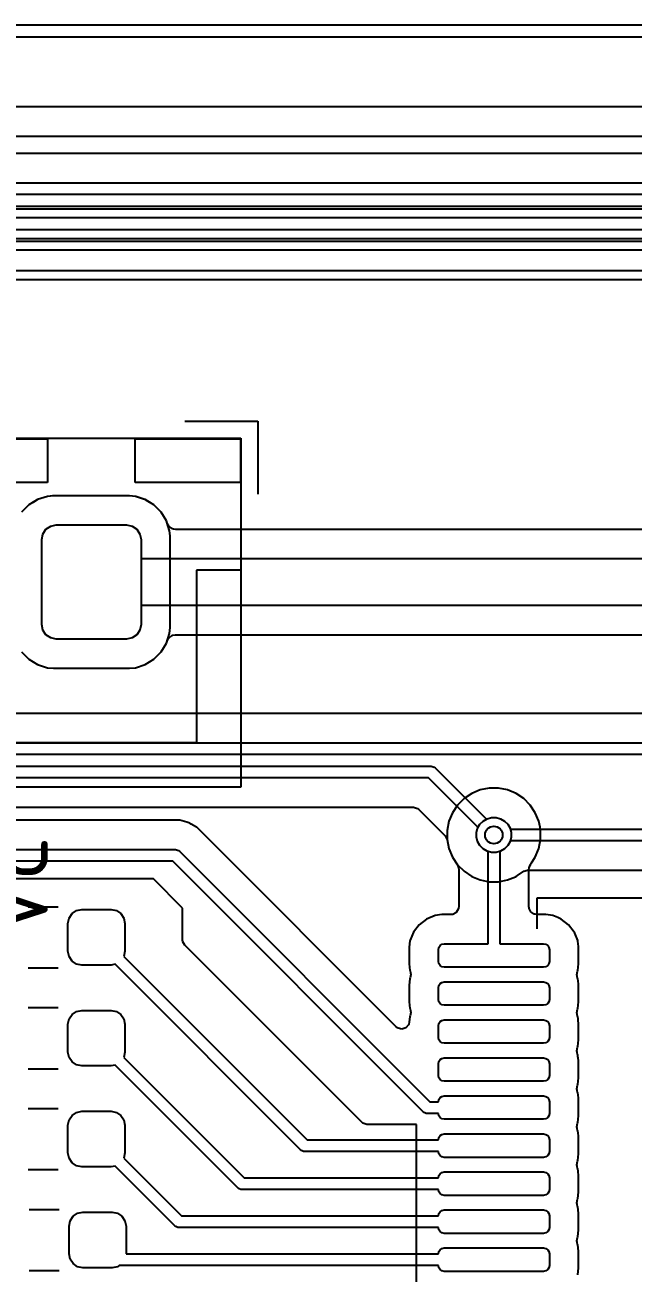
# Model space of a CAD drawing. Header units: millimetres. Extents: x 45 to 545, y -265 to -129.
# Drawn here: x 151 to 161.41, y -150.34 to -129 of the extents above; entities that cross this region are included whole.
import ezdxf
from ezdxf.enums import TextEntityAlignment as Align

# ---------------------------------------------------------------- set-up
doc = ezdxf.new("R2010")
doc.units = ezdxf.units.MM
for name, color, linetype, true_color in [('B.Cu', 151, 'CONTINUOUS', 0x6fccdb), ('B.Silkscreen', 203, 'CONTINUOUS', 0x8864cb), ('Edge.Cuts', 111, 'CONTINUOUS', 0x81ffbe), ('F.Cu', 241, 'CONTINUOUS', 0xe27299), ('F.Silkscreen', 254, 'CONTINUOUS', 0xdcc8ff)]:
    doc.layers.add(name, color=color, linetype=linetype, true_color=true_color)
doc.styles.add('KICAD', font='isocp.shx')

msp = doc.modelspace()

# ---------------------------------------------------------------- linework, layer by layer
at = {"layer": 'B.Cu', "linetype": 'CONTINUOUS'}
for p, q in [((48.00348, -129.2005), (458.435437, -129.2005)), ((424.264069, -130.3995), (55.554604, -130.3995)), ((55.411854, -130.9), (424.2, -130.9)), ((424.137868, -131.2), (55.544528, -131.2)), ((63.421134, -131.7005), (423.879192, -131.7005)), ((420.863331, -132.1495), (63.36272, -132.1495)), ((61.45, -132.65), (420.95, -132.65)), ((420.908578, -132.85), (61.491422, -132.85)), ((61.750097, -133.3505), (338.676638, -133.3505)), ((151.068842, -137.207289), (150.944789, -137.331342)), ((151.218163, -137.115187), (151.068842, -137.207289)), ((151.218168, -137.115185), (151.218163, -137.115187)), ((151.3847, -137.060001), (151.218168, -137.115185)), ((151.384703, -137.06), (151.3847, -137.060001)), ((151.487481, -137.049501), (151.384703, -137.06)), ((151.487498, -137.0495), (151.487481, -137.049501)), ((152.78751, -137.0495), (151.487498, -137.0495)), ((152.890295, -137.06), (152.78751, -137.0495)), ((152.890297, -137.060001), (152.890295, -137.06)), ((153.029064, -137.105984), (152.890297, -137.060001)), ((153.056831, -137.115185), (153.029064, -137.105984)), ((153.056836, -137.115187), (153.056831, -137.115185)), ((153.058927, -137.116477), (153.056836, -137.115187)), ((153.206156, -137.207288), (153.058927, -137.116477)), ((153.330212, -137.331344), (153.206156, -137.207288)), ((153.422314, -137.480666), (153.330212, -137.331344)), ((151.30653, -137.704329), (151.360723, -137.623223)), ((151.360723, -137.623223), (151.441829, -137.56903)), ((151.441829, -137.56903), (151.5375, -137.55)), ((151.5375, -137.55), (152.7375, -137.55)), ((152.7375, -137.55), (152.833171, -137.56903)), ((152.833171, -137.56903), (152.914277, -137.623223)), ((152.914277, -137.623223), (152.96847, -137.704329)), ((153.447918, -137.557934), (153.422314, -137.480666)), ((153.477498, -137.6472), (153.447918, -137.557934)), ((153.477499, -137.647203), (153.477498, -137.6472)), ((153.486351, -137.733863), (153.477499, -137.647203)), ((151.2875, -137.8), (151.30653, -137.704329)), ((151.2875, -139.25), (151.2875, -137.8)), ((152.96847, -137.704329), (152.9875, -137.8)), ((152.9875, -137.8), (152.9875, -139.25)), ((153.487999, -137.749992), (153.486351, -137.733863)), ((153.488, -139.300009), (153.487999, -137.749992)), ((151.30653, -139.345671), (151.2875, -139.25)), ((151.360723, -139.426777), (151.30653, -139.345671)), ((152.96847, -139.345671), (152.914277, -139.426777)), ((152.9875, -139.25), (152.96847, -139.345671)), ((153.477499, -139.402797), (153.488, -139.300009)), ((151.441829, -139.48097), (151.360723, -139.426777)), ((151.5375, -139.5), (151.441829, -139.48097)), ((152.7375, -139.5), (151.5375, -139.5)), ((152.833171, -139.48097), (152.7375, -139.5)), ((152.914277, -139.426777), (152.833171, -139.48097)), ((153.422314, -139.569334), (153.477499, -139.402797)), ((150.944788, -139.718656), (151.068844, -139.842712)), ((153.206156, -139.842712), (153.330212, -139.718656)), ((153.330212, -139.718656), (153.422314, -139.569334)), ((151.068844, -139.842712), (151.218166, -139.934814)), ((151.218166, -139.934814), (151.384703, -139.989999)), ((151.384703, -139.989999), (151.487491, -140.0005)), ((152.787508, -140.000499), (152.890297, -139.989999)), ((152.890297, -139.989999), (153.056834, -139.934814)), ((153.056834, -139.934814), (153.206156, -139.842712)), ((151.487491, -140.0005), (152.787508, -140.000499)), ((167.138331, -140.7745), (145.575097, -140.7745)), ((145.316422, -141.275), (167.225, -141.275)), ((167.183578, -141.475), (145.275, -141.475)), ((143.516421, -141.675), (157.95, -141.675)), ((157.95, -141.675), (157.969509, -141.676921)), ((157.969509, -141.676921), (158.005557, -141.691853)), ((158.005557, -141.691853), (158.020711, -141.704289)), ((157.908578, -141.875), (143.475, -141.875)), ((158.755499, -142.721921), (157.908578, -141.875)), ((158.020711, -141.704289), (158.896921, -142.580499)), ((143.56167, -142.3755), (157.649903, -142.3755)), ((157.649903, -142.3755), (157.716942, -142.395185)), ((157.716942, -142.395185), (157.737584, -142.411819)), ((157.737584, -142.411819), (158.190425, -142.86466)), ((158.910195, -142.572836), (158.985842, -142.552567)), ((158.985842, -142.552567), (159.064158, -142.552567)), ((159.064158, -142.552567), (159.139805, -142.572836)), ((158.727567, -142.810842), (158.747836, -142.735195)), ((158.747836, -142.735195), (158.755499, -142.721921)), ((158.896921, -142.580499), (158.910195, -142.572836)), ((159.139805, -142.572836), (159.207628, -142.611994)), ((159.207628, -142.611994), (159.263006, -142.667372)), ((159.263006, -142.667372), (159.302164, -142.735195)), ((159.302164, -142.735195), (159.306131, -142.75)), ((159.306131, -142.75), (338.243869, -142.75)), ((158.190425, -142.86466), (158.22391, -142.925983)), ((158.22391, -142.925983), (158.224361, -142.928149)), ((158.224361, -142.928149), (158.255261, -143.083491)), ((158.727567, -142.889158), (158.727567, -142.810842)), ((158.747836, -142.964805), (158.727567, -142.889158)), ((158.786994, -143.032628), (158.747836, -142.964805)), ((159.302164, -142.964805), (159.263006, -143.032628)), ((159.306131, -142.95), (159.302164, -142.964805)), ((338.243869, -142.95), (159.306131, -142.95)), ((158.255261, -143.083491), (158.255264, -143.083501)), ((158.255264, -143.083501), (158.315602, -143.229172)), ((158.842372, -143.088006), (158.786994, -143.032628)), ((158.910195, -143.127164), (158.842372, -143.088006)), ((158.985842, -143.147433), (158.910195, -143.127164)), ((159.064158, -143.147433), (158.985842, -143.147433)), ((159.139805, -143.127164), (159.064158, -143.147433)), ((159.207628, -143.088006), (159.139805, -143.127164)), ((159.263006, -143.032628), (159.207628, -143.088006)), ((158.315602, -143.229172), (158.315609, -143.229185)), ((158.315609, -143.229185), (158.40321, -143.360288)), ((158.40321, -143.360288), (158.403213, -143.360292)), ((158.403213, -143.360292), (158.514707, -143.471786)), ((153.2, -143.6), (144, -143.6)), ((153.7, -144.1), (153.2, -143.6)), ((158.514707, -143.471786), (158.514711, -143.471789)), ((158.514711, -143.471789), (158.645814, -143.55939)), ((158.645814, -143.55939), (158.645827, -143.559397)), ((158.645827, -143.559397), (158.791498, -143.619735)), ((158.791498, -143.619735), (158.791503, -143.619737)), ((158.791503, -143.619737), (158.946153, -143.650499)), ((159.103845, -143.650499), (159.258497, -143.619737)), ((159.258497, -143.619737), (159.392757, -143.564125)), ((159.392757, -143.564125), (159.404172, -143.559397)), ((159.404172, -143.559396), (159.404179, -143.559394)), ((159.404172, -143.559397), (159.404172, -143.559396)), ((159.404179, -143.559394), (159.428083, -143.543422)), ((159.428083, -143.543422), (159.535875, -143.471398)), ((159.535875, -143.471398), (159.602553, -143.45052)), ((159.602553, -143.45052), (159.604766, -143.4505)), ((159.604766, -143.4505), (337.945234, -143.4505)), ((158.946153, -143.650499), (158.946156, -143.6505)), ((158.946156, -143.6505), (158.946158, -143.6505)), ((158.946158, -143.6505), (159.103844, -143.6505)), ((159.103844, -143.6505), (159.103845, -143.650499)), ((153.7, -144.648638), (153.7, -144.1)), ((153.702834, -144.674996), (153.7, -144.648638)), ((153.736319, -144.736319), (153.702834, -144.674996)), ((156.763681, -147.763681), (153.736319, -144.736319)), ((156.784323, -147.780315), (156.763681, -147.763681)), ((156.851362, -147.8), (156.784323, -147.780315)), ((157.7, -147.8), (156.851362, -147.8)), ((157.7, -157.9755), (157.7, -147.8))]:
    msp.add_line(p, q, dxfattribs=at)
at = {"layer": 'B.Cu'}
msp.add_circle((159.025, -142.85), 0.15, dxfattribs=at)
at = {"layer": 'B.Silkscreen', "linetype": 'CONTINUOUS'}
for p, q in [((153.7375, -135.775), (154.9875, -135.775)), ((154.9875, -135.775), (154.9875, -137.025)), ((139.5775, -136.065), (154.6975, -136.065)), ((142.8875, -136.075), (151.3875, -136.075)), ((151.3875, -136.075), (151.3875, -136.825)), ((152.8875, -136.075), (154.6875, -136.075)), ((152.8875, -136.825), (152.8875, -136.075)), ((154.6875, -136.075), (154.6875, -136.825)), ((154.6975, -136.065), (154.6975, -142.035)), ((151.3875, -136.825), (142.8875, -136.825)), ((154.6875, -136.825), (152.8875, -136.825)), ((153.9375, -138.325), (153.9375, -141.275)), ((154.6875, -138.325), (153.9375, -138.325)), ((153.9375, -141.275), (147.1375, -141.275)), ((154.6975, -142.035), (139.5775, -142.035))]:
    msp.add_line(p, q, dxfattribs=at)
at = {"layer": 'Edge.Cuts', "linetype": 'CONTINUOUS'}
msp.add_line((48, -129), (461.396, -129.000001), dxfattribs=at)
at = {"layer": 'F.Cu', "linetype": 'CONTINUOUS'}
for p, q in [((48.005209, -129.2005), (458.417607, -129.2005)), ((430.127066, -131.1995), (126.805248, -131.1995)), ((126.884314, -131.7), (430.215686, -131.7)), ((430.174264, -131.9), (126.925735, -131.9)), ((127.05, -132.1), (430.05, -132.1)), ((430.008578, -132.3), (127.091422, -132.3)), ((127.25, -132.5), (429.884314, -132.5)), ((429.842892, -132.7), (127.291422, -132.7)), ((127.560578, -133.2005), (327.248397, -133.2005)), ((151.06884, -137.20729), (150.944789, -137.331341)), ((151.139706, -137.16358), (151.06884, -137.20729)), ((151.218163, -137.115187), (151.139706, -137.16358)), ((151.218165, -137.115186), (151.218163, -137.115187)), ((151.218167, -137.115185), (151.218165, -137.115186)), ((151.384532, -137.060056), (151.218167, -137.115185)), ((151.384693, -137.060001), (151.384532, -137.060056)), ((151.384698, -137.06), (151.384693, -137.060001)), ((151.474863, -137.05079), (151.384698, -137.06)), ((151.487481, -137.049501), (151.474863, -137.05079)), ((151.487498, -137.0495), (151.487481, -137.049501)), ((152.78751, -137.0495), (151.487498, -137.0495)), ((152.787519, -137.0495), (152.78751, -137.0495)), ((152.890292, -137.059999), (152.787519, -137.0495)), ((152.895945, -137.061641), (152.890292, -137.059999)), ((152.898765, -137.062807), (152.895945, -137.061641)), ((153.055362, -137.114698), (152.898765, -137.062807)), ((153.055883, -137.11487), (153.055362, -137.114698)), ((153.056824, -137.115182), (153.055883, -137.11487)), ((153.056829, -137.115184), (153.056824, -137.115182)), ((153.056831, -137.115185), (153.056829, -137.115184)), ((153.056836, -137.115187), (153.056831, -137.115185)), ((153.081467, -137.13038), (153.056836, -137.115187)), ((153.081469, -137.130381), (153.081467, -137.13038)), ((153.206155, -137.207287), (153.081469, -137.130381)), ((153.206156, -137.207288), (153.206155, -137.207287)), ((153.330212, -137.331344), (153.206156, -137.207288)), ((153.422314, -137.480666), (153.330212, -137.331344)), ((151.30653, -137.704329), (151.360723, -137.623223)), ((151.360723, -137.623223), (151.441829, -137.56903)), ((151.441829, -137.56903), (151.5375, -137.55)), ((151.5375, -137.55), (152.7375, -137.55)), ((152.7375, -137.55), (152.833171, -137.56903)), ((152.833171, -137.56903), (152.914277, -137.623223)), ((152.914277, -137.623223), (152.96847, -137.704329)), ((153.435526, -137.52054), (153.422314, -137.480666)), ((153.437693, -137.527079), (153.435526, -137.52054)), ((153.461689, -137.569282), (153.437693, -137.527079)), ((153.468637, -137.5773), (153.461689, -137.569282)), ((153.527407, -137.61507), (153.468637, -137.5773)), ((153.542406, -137.619475), (153.527407, -137.61507)), ((153.577347, -137.6245), (153.542406, -137.619475)), ((166.138691, -137.6245), (153.577347, -137.6245)), ((151.2875, -137.8), (151.30653, -137.704329)), ((151.2875, -139.25), (151.2875, -137.8)), ((152.96847, -137.704329), (152.9875, -137.8)), ((152.9875, -137.8), (152.9875, -138.125)), ((152.9875, -138.125), (166.05, -138.125)), ((165.884314, -138.925), (152.9875, -138.925)), ((152.9875, -138.925), (152.9875, -139.25)), ((151.30653, -139.345671), (151.2875, -139.25)), ((151.360723, -139.426777), (151.30653, -139.345671)), ((152.96847, -139.345671), (152.914277, -139.426777)), ((152.9875, -139.25), (152.96847, -139.345671)), ((151.441829, -139.48097), (151.360723, -139.426777)), ((151.5375, -139.5), (151.441829, -139.48097)), ((152.7375, -139.5), (151.5375, -139.5)), ((152.833171, -139.48097), (152.7375, -139.5)), ((152.914277, -139.426777), (152.833171, -139.48097)), ((153.422314, -139.569334), (153.436203, -139.527415)), ((153.436203, -139.527415), (153.451959, -139.495836)), ((153.451959, -139.495836), (153.46086, -139.482981)), ((153.46086, -139.482981), (153.515202, -139.439073)), ((153.515202, -139.439073), (153.525002, -139.434999)), ((153.525002, -139.434999), (153.5726, -139.4255)), ((153.5726, -139.4255), (165.333809, -139.4255)), ((150.944788, -139.718656), (151.068844, -139.842712)), ((153.206156, -139.842712), (153.330212, -139.718656)), ((153.330212, -139.718656), (153.422314, -139.569334)), ((151.068844, -139.842712), (151.218166, -139.934814)), ((151.218166, -139.934814), (151.384703, -139.989999)), ((151.384703, -139.989999), (151.487491, -140.0005)), ((152.787508, -140.000499), (152.890297, -139.989999)), ((152.890297, -139.989999), (153.056834, -139.934814)), ((153.056834, -139.934814), (153.206156, -139.842712)), ((151.487491, -140.0005), (152.787508, -140.000499)), ((158.791496, -142.080264), (158.645833, -142.140598)), ((158.791527, -142.080257), (158.791496, -142.080264)), ((158.946153, -142.0495), (158.791527, -142.080257)), ((158.946155, -142.0495), (158.946153, -142.0495)), ((158.946158, -142.0495), (158.946155, -142.0495)), ((159.103842, -142.0495), (158.946158, -142.0495)), ((159.103845, -142.0495), (159.103842, -142.0495)), ((159.103847, -142.0495), (159.103845, -142.0495)), ((159.258471, -142.080257), (159.103847, -142.0495)), ((159.258502, -142.080264), (159.258471, -142.080257)), ((159.404165, -142.140598), (159.258502, -142.080264)), ((158.403211, -142.339708), (158.315613, -142.470807)), ((158.403212, -142.339707), (158.403211, -142.339708)), ((158.403217, -142.339701), (158.403212, -142.339707)), ((158.514701, -142.228217), (158.403217, -142.339701)), ((158.514707, -142.228212), (158.514701, -142.228217)), ((158.514708, -142.228211), (158.514707, -142.228212)), ((158.645807, -142.140613), (158.514708, -142.228211)), ((158.645824, -142.140603), (158.645807, -142.140613)), ((158.645833, -142.140598), (158.645824, -142.140603)), ((159.404172, -142.140602), (159.404165, -142.140598)), ((159.404185, -142.140609), (159.404172, -142.140602)), ((159.40419, -142.140612), (159.404185, -142.140609)), ((159.404191, -142.140613), (159.40419, -142.140612)), ((159.53529, -142.228211), (159.404191, -142.140613)), ((159.535291, -142.228212), (159.53529, -142.228211)), ((159.535297, -142.228217), (159.535291, -142.228212)), ((159.646781, -142.339701), (159.535297, -142.228217)), ((159.646786, -142.339707), (159.646781, -142.339701)), ((159.646789, -142.339711), (159.646786, -142.339707)), ((159.73439, -142.470814), (159.646789, -142.339711)), ((158.315598, -142.470833), (158.255264, -142.616496)), ((158.315603, -142.470824), (158.315598, -142.470833)), ((158.315613, -142.470807), (158.315603, -142.470824)), ((158.910195, -142.572836), (158.985842, -142.552567)), ((158.985842, -142.552567), (159.064158, -142.552567)), ((159.064158, -142.552567), (159.139805, -142.572836)), ((159.734395, -142.470824), (159.73439, -142.470814)), ((159.7344, -142.470833), (159.734395, -142.470824)), ((159.79436, -142.615591), (159.7344, -142.470833)), ((153.48638, -142.5995), (148.567928, -142.5995)), ((153.486443, -142.599499), (153.48638, -142.5995)), ((153.654055, -142.599499), (153.486443, -142.599499)), ((153.654057, -142.599499), (153.654055, -142.599499)), ((153.772678, -142.631284), (153.654057, -142.599499)), ((153.772679, -142.631284), (153.772678, -142.631284)), ((153.806789, -142.640423), (153.772679, -142.631284)), ((153.82092, -142.648582), (153.806789, -142.640423)), ((153.820926, -142.648587), (153.82092, -142.648582)), ((153.847165, -142.663736), (153.820926, -142.648587)), ((153.847201, -142.663756), (153.847165, -142.663736)), ((153.938944, -142.716724), (153.847201, -142.663756)), ((153.943709, -142.719475), (153.938944, -142.716724)), ((153.943717, -142.719481), (153.943709, -142.719475)), ((153.943722, -142.719485), (153.943717, -142.719481)), ((154.066908, -142.842671), (153.943722, -142.719485)), ((158.255261, -142.61651), (158.2245, -142.77115)), ((158.255264, -142.616496), (158.255261, -142.61651)), ((158.727567, -142.810842), (158.747836, -142.735195)), ((158.747836, -142.735195), (158.786994, -142.667372)), ((158.786994, -142.667372), (158.842372, -142.611994)), ((158.842372, -142.611994), (158.910195, -142.572836)), ((159.139805, -142.572836), (159.207628, -142.611994)), ((159.207628, -142.611994), (159.263006, -142.667372)), ((159.263006, -142.667372), (159.302164, -142.735195)), ((159.302164, -142.735195), (159.322433, -142.810842)), ((159.79436, -142.615592), (159.79436, -142.615591)), ((159.794737, -142.616503), (159.79436, -142.615592)), ((159.794738, -142.616508), (159.794737, -142.616503)), ((159.815221, -142.719481), (159.794738, -142.616508)), ((159.825064, -142.768966), (159.815221, -142.719481)), ((159.8255, -142.770971), (159.825064, -142.768966)), ((154.066928, -142.842693), (154.066908, -142.842671)), ((157.353181, -146.128946), (154.066928, -142.842693)), ((158.2245, -142.928848), (158.224499, -142.928848)), ((158.224499, -142.928848), (158.255257, -143.083471)), ((158.2245, -142.77115), (158.2245, -142.771153)), ((158.2245, -142.771153), (158.2245, -142.928846)), ((158.2245, -142.928846), (158.2245, -142.928848)), ((158.727567, -142.889158), (158.727567, -142.810842)), ((158.747836, -142.964805), (158.727567, -142.889158)), ((158.786994, -143.032628), (158.747836, -142.964805)), ((159.302164, -142.964805), (159.263006, -143.032628)), ((159.322433, -142.889158), (159.302164, -142.964805)), ((159.322433, -142.810842), (159.322433, -142.889158)), ((159.794737, -143.083497), (159.8255, -142.928842)), ((159.8255, -142.771155), (159.8255, -142.770971)), ((159.8255, -142.771158), (159.8255, -142.771155)), ((159.8255, -142.928842), (159.8255, -142.771158)), ((148.291421, -143.1), (153.575, -143.1)), ((153.575, -143.1), (153.594509, -143.101921)), ((153.594509, -143.101921), (153.630557, -143.116853)), ((153.630557, -143.116853), (153.645711, -143.129289)), ((153.645711, -143.129289), (157.928922, -147.4125)), ((158.255257, -143.083471), (158.255264, -143.083502)), ((158.255264, -143.083502), (158.315598, -143.229165)), ((158.842372, -143.088006), (158.786994, -143.032628)), ((158.910195, -143.127164), (158.842372, -143.088006)), ((158.925, -143.13113), (158.910195, -143.127164)), ((158.925, -144.7125), (158.925, -143.13113)), ((159.139805, -143.127164), (159.125, -143.13113)), ((159.125, -143.13113), (159.125, -144.7125)), ((159.207628, -143.088006), (159.139805, -143.127164)), ((159.263006, -143.032628), (159.207628, -143.088006)), ((159.734394, -143.229179), (159.794737, -143.083497)), ((153.533578, -143.3), (148.25, -143.3)), ((157.816789, -147.583211), (153.533578, -143.3)), ((158.315598, -143.229165), (158.315602, -143.229172)), ((158.315602, -143.229172), (158.315609, -143.229185)), ((158.315609, -143.229185), (158.393697, -143.34605)), ((158.393697, -143.34605), (158.408928, -143.377886)), ((158.408928, -143.377886), (158.418834, -143.409522)), ((158.418834, -143.409522), (158.4245, -143.446575)), ((159.630521, -143.412664), (159.639864, -143.380845)), ((159.639864, -143.380845), (159.655736, -143.346897)), ((159.655736, -143.346897), (159.667799, -143.328846)), ((159.667799, -143.328846), (159.734394, -143.229179)), ((158.4245, -143.446575), (158.4245, -144.07017)), ((159.6255, -143.447594), (159.630521, -143.412664)), ((159.6255, -144.074668), (159.6255, -143.447594)), ((151.755579, -144.271613), (151.807062, -144.194562)), ((151.807062, -144.194562), (151.884113, -144.143079)), ((151.884113, -144.143079), (151.975, -144.125)), ((151.975, -144.125), (152.475, -144.125)), ((152.475, -144.125), (152.565887, -144.143079)), ((152.565887, -144.143079), (152.642938, -144.194562)), ((152.642938, -144.194562), (152.694421, -144.271613)), ((158.018228, -144.227459), (157.872161, -144.287962)), ((158.018246, -144.227453), (158.018228, -144.227459)), ((158.018257, -144.22745), (158.018246, -144.227453)), ((158.135634, -144.212), (158.018257, -144.22745)), ((158.287168, -144.212), (158.135634, -144.212)), ((158.313539, -144.209163), (158.287168, -144.212)), ((158.321097, -144.207518), (158.313539, -144.209163)), ((158.375958, -144.180042), (158.321097, -144.207518)), ((158.377327, -144.178855), (158.375958, -144.180042)), ((158.41507, -144.120112), (158.377327, -144.178855)), ((158.419475, -144.105114), (158.41507, -144.120112)), ((158.4245, -144.07017), (158.419475, -144.105114)), ((159.628332, -144.101021), (159.6255, -144.074668)), ((159.629977, -144.108583), (159.628332, -144.101021)), ((159.657457, -144.163458), (159.629977, -144.108583)), ((159.658644, -144.164827), (159.657457, -144.163458)), ((159.71739, -144.20257), (159.658644, -144.164827)), ((159.732389, -144.206975), (159.71739, -144.20257)), ((159.76733, -144.212), (159.732389, -144.206975)), ((159.914354, -144.212), (159.76733, -144.212)), ((159.914361, -144.212), (159.914354, -144.212)), ((159.914367, -144.212), (159.914361, -144.212)), ((159.914558, -144.212), (159.914367, -144.212)), ((159.91624, -144.212247), (159.914558, -144.212)), ((160.031761, -144.227454), (159.91624, -144.212247)), ((160.032899, -144.227803), (160.031761, -144.227454)), ((160.035826, -144.229139), (160.032899, -144.227803)), ((160.119383, -144.26375), (160.035826, -144.229139)), ((160.177836, -144.287962), (160.119383, -144.26375)), ((151.7375, -144.3625), (151.755579, -144.271613)), ((151.7375, -144.8375), (151.7375, -144.3625)), ((152.694421, -144.271613), (152.7125, -144.3625)), ((152.7125, -144.3625), (152.7125, -144.8375)), ((157.746718, -144.384218), (157.650462, -144.509661)), ((157.872161, -144.287962), (157.746718, -144.384218)), ((160.177841, -144.287964), (160.177836, -144.287962)), ((160.303282, -144.384218), (160.177841, -144.287964)), ((160.399536, -144.509659), (160.303282, -144.384218)), ((157.589954, -144.655737), (157.5745, -144.773135)), ((157.590304, -144.654596), (157.589954, -144.655737)), ((157.591639, -144.651672), (157.590304, -144.654596)), ((157.650462, -144.509661), (157.591639, -144.651672)), ((160.408249, -144.530694), (160.399536, -144.509659)), ((160.460048, -144.655747), (160.408249, -144.530694)), ((160.460143, -144.656212), (160.460048, -144.655747)), ((160.460704, -144.658915), (160.460143, -144.656212)), ((160.460839, -144.659741), (160.460704, -144.658915)), ((160.461105, -144.663785), (160.460839, -144.659741)), ((160.473783, -144.7601), (160.461105, -144.663785)), ((151.755579, -144.928387), (151.7375, -144.8375)), ((152.7125, -144.8375), (152.694485, -144.928063)), ((157.5745, -144.773135), (157.5745, -145.051865)), ((158.075, -144.8125), (158.082612, -144.774232)), ((158.075, -145.0125), (158.075, -144.8125)), ((158.082612, -144.774232), (158.104289, -144.741789)), ((158.104289, -144.741789), (158.136732, -144.720112)), ((158.136732, -144.720112), (158.175, -144.7125)), ((158.175, -144.7125), (158.925, -144.7125)), ((159.125, -144.7125), (159.875, -144.7125)), ((159.875, -144.7125), (159.913268, -144.720112)), ((159.913268, -144.720112), (159.945711, -144.741789)), ((159.945711, -144.741789), (159.967388, -144.774232)), ((159.967388, -144.774232), (159.975, -144.8125)), ((159.975, -144.8125), (159.975, -145.0125)), ((160.475499, -144.773136), (160.473783, -144.7601)), ((160.475499, -144.773138), (160.475499, -144.773136)), ((160.475499, -144.77314), (160.475499, -144.773138)), ((160.4755, -145.051861), (160.475499, -144.77314)), ((151.807062, -145.005438), (151.755579, -144.928387)), ((151.884113, -145.056921), (151.807062, -145.005438)), ((151.975, -145.075), (151.884113, -145.056921)), ((152.475, -145.075), (151.975, -145.075)), ((152.544711, -145.061133), (152.475, -145.075)), ((155.716789, -148.233211), (152.544711, -145.061133)), ((152.694485, -144.928063), (155.828922, -148.0625)), ((157.5745, -145.051865), (157.58995, -145.169241)), ((158.082612, -145.050768), (158.075, -145.0125)), ((158.104289, -145.083211), (158.082612, -145.050768)), ((158.136732, -145.104888), (158.104289, -145.083211)), ((158.175, -145.1125), (158.136732, -145.104888)), ((159.875, -145.1125), (158.175, -145.1125)), ((159.913268, -145.104888), (159.875, -145.1125)), ((159.945711, -145.083211), (159.913268, -145.104888)), ((159.967388, -145.050768), (159.945711, -145.083211)), ((159.975, -145.0125), (159.967388, -145.050768)), ((160.460044, -145.169262), (160.4755, -145.051861)), ((157.589954, -145.305742), (157.5745, -145.423136)), ((157.58995, -145.169241), (157.589952, -145.169251)), ((157.589952, -145.169251), (157.589953, -145.169253)), ((157.589953, -145.169253), (157.589957, -145.169265)), ((157.589955, -145.305739), (157.589954, -145.305742)), ((157.589957, -145.305734), (157.589955, -145.305739)), ((157.589957, -145.169265), (157.589962, -145.169277)), ((157.594556, -145.294628), (157.589957, -145.305734)), ((157.589962, -145.169277), (157.591744, -145.17358)), ((157.591744, -145.17358), (157.600471, -145.207777)), ((157.603282, -145.233934), (157.594556, -145.294628)), ((157.600471, -145.207777), (157.603282, -145.233934)), ((160.446716, -145.241072), (160.455446, -145.18036)), ((160.449529, -145.267231), (160.446716, -145.241072)), ((160.458411, -145.301796), (160.449529, -145.267231)), ((160.455446, -145.18036), (160.460044, -145.169262)), ((160.458513, -145.30204), (160.458411, -145.301796)), ((160.459715, -145.304663), (160.458513, -145.30204)), ((160.460044, -145.305735), (160.459715, -145.304663)), ((160.472137, -145.397594), (160.460044, -145.305735)), ((157.5745, -145.423136), (157.5745, -145.701865)), ((158.075, -145.4625), (158.082612, -145.424232)), ((158.075, -145.6625), (158.075, -145.4625)), ((158.082612, -145.424232), (158.104289, -145.391789)), ((158.104289, -145.391789), (158.136732, -145.370112)), ((158.136732, -145.370112), (158.175, -145.3625)), ((158.175, -145.3625), (159.875, -145.3625)), ((159.875, -145.3625), (159.913268, -145.370112)), ((159.913268, -145.370112), (159.945711, -145.391789)), ((159.945711, -145.391789), (159.967388, -145.424232)), ((159.967388, -145.424232), (159.975, -145.4625)), ((159.975, -145.4625), (159.975, -145.6625)), ((160.474065, -145.412249), (160.472137, -145.397594)), ((160.47513, -145.42034), (160.474065, -145.412249)), ((160.475499, -145.42314), (160.47513, -145.42034)), ((160.4755, -145.701861), (160.475499, -145.42314)), ((157.5745, -145.701865), (157.58995, -145.819241)), ((158.082612, -145.700768), (158.075, -145.6625)), ((158.104289, -145.733211), (158.082612, -145.700768)), ((158.136732, -145.754888), (158.104289, -145.733211)), ((158.175, -145.7625), (158.136732, -145.754888)), ((159.913268, -145.754888), (159.875, -145.7625)), ((159.945711, -145.733211), (159.913268, -145.754888)), ((159.967388, -145.700768), (159.945711, -145.733211)), ((159.975, -145.6625), (159.967388, -145.700768)), ((160.460044, -145.819262), (160.4755, -145.701861)), ((151.755579, -145.996613), (151.807062, -145.919562)), ((151.807062, -145.919562), (151.884113, -145.868079)), ((151.884113, -145.868079), (151.975, -145.85)), ((151.975, -145.85), (152.475, -145.85)), ((152.475, -145.85), (152.565887, -145.868079)), ((152.565887, -145.868079), (152.642938, -145.919562)), ((152.642938, -145.919562), (152.694421, -145.996613)), ((157.589956, -145.955735), (157.577407, -146.051052)), ((157.58995, -145.819241), (157.589953, -145.819253)), ((157.589953, -145.819253), (157.589955, -145.81926)), ((157.589955, -145.81926), (157.589962, -145.819277)), ((157.594557, -145.944627), (157.589956, -145.955735)), ((157.589962, -145.819277), (157.591744, -145.82358)), ((157.591744, -145.82358), (157.600471, -145.857777)), ((157.603282, -145.883933), (157.594557, -145.944627)), ((157.600471, -145.857777), (157.603282, -145.883933)), ((159.875, -145.7625), (158.175, -145.7625)), ((160.446716, -145.891072), (160.455445, -145.830363)), ((160.449529, -145.917231), (160.446716, -145.891072)), ((160.458411, -145.951796), (160.449529, -145.917231)), ((160.455445, -145.830363), (160.460044, -145.819262)), ((160.458513, -145.95204), (160.458411, -145.951796)), ((160.459713, -145.954658), (160.458513, -145.95204)), ((160.460042, -145.955734), (160.459713, -145.954658)), ((160.460044, -145.955738), (160.460042, -145.955734)), ((160.465219, -145.995048), (160.460044, -145.955738)), ((151.7375, -146.0875), (151.755579, -145.996613)), ((151.7375, -146.5625), (151.7375, -146.0875)), ((152.694421, -145.996613), (152.7125, -146.0875)), ((152.7125, -146.0875), (152.7125, -146.5625)), ((157.378218, -146.148278), (157.353181, -146.128946)), ((157.386782, -146.15329), (157.378218, -146.148278)), ((157.450898, -146.170266), (157.386782, -146.15329)), ((157.517698, -146.149785), (157.450898, -146.170266)), ((157.562821, -146.09644), (157.517698, -146.149785)), ((157.567868, -146.085031), (157.562821, -146.09644)), ((157.577407, -146.051052), (157.567868, -146.085031)), ((158.075, -146.1125), (158.082612, -146.074232)), ((158.075, -146.3125), (158.075, -146.1125)), ((158.082612, -146.074232), (158.104289, -146.041789)), ((158.104289, -146.041789), (158.136732, -146.020112)), ((158.136732, -146.020112), (158.175, -146.0125)), ((158.175, -146.0125), (159.875, -146.0125)), ((159.875, -146.0125), (159.913268, -146.020112)), ((159.913268, -146.020112), (159.945711, -146.041789)), ((159.945711, -146.041789), (159.967388, -146.074232)), ((159.967388, -146.074232), (159.975, -146.1125)), ((159.975, -146.1125), (159.975, -146.3125)), ((160.469451, -146.027199), (160.465219, -145.995048)), ((160.469804, -146.029881), (160.469451, -146.027199)), ((160.474918, -146.06873), (160.469804, -146.029881)), ((160.475499, -146.07314), (160.474918, -146.06873)), ((160.4755, -146.351861), (160.475499, -146.07314)), ((158.082612, -146.350768), (158.075, -146.3125)), ((158.104289, -146.383211), (158.082612, -146.350768)), ((158.136732, -146.404888), (158.104289, -146.383211)), ((159.945711, -146.383211), (159.913268, -146.404888)), ((159.967388, -146.350768), (159.945711, -146.383211)), ((159.975, -146.3125), (159.967388, -146.350768)), ((160.460044, -146.469262), (160.4755, -146.351861)), ((151.755579, -146.653387), (151.7375, -146.5625)), ((152.7125, -146.5625), (152.694485, -146.653063)), ((158.175, -146.4125), (158.136732, -146.404888)), ((159.875, -146.4125), (158.175, -146.4125)), ((159.913268, -146.404888), (159.875, -146.4125)), ((160.446716, -146.541072), (160.455445, -146.480363)), ((160.449529, -146.567231), (160.446716, -146.541072)), ((160.458411, -146.601796), (160.449529, -146.567231)), ((160.455445, -146.480363), (160.460044, -146.469262)), ((160.458513, -146.60204), (160.458411, -146.601796)), ((160.459715, -146.604663), (160.458513, -146.60204)), ((160.460044, -146.605736), (160.459715, -146.604663)), ((160.464287, -146.637969), (160.460044, -146.605736)), ((151.807062, -146.730438), (151.755579, -146.653387)), ((151.884113, -146.781921), (151.807062, -146.730438)), ((151.975, -146.8), (151.884113, -146.781921)), ((152.475, -146.8), (151.975, -146.8)), ((152.544711, -146.786133), (152.475, -146.8)), ((154.641789, -148.883211), (152.544711, -146.786133)), ((152.694485, -146.653063), (154.753922, -148.7125)), ((158.075, -146.7625), (158.082612, -146.724232)), ((158.075, -146.9625), (158.075, -146.7625)), ((158.082612, -146.724232), (158.104289, -146.691789)), ((158.104289, -146.691789), (158.136732, -146.670112)), ((158.136732, -146.670112), (158.175, -146.6625)), ((158.175, -146.6625), (159.875, -146.6625)), ((159.875, -146.6625), (159.913268, -146.670112)), ((159.913268, -146.670112), (159.945711, -146.691789)), ((159.945711, -146.691789), (159.967388, -146.724232)), ((159.967388, -146.724232), (159.975, -146.7625)), ((159.975, -146.7625), (159.975, -146.9625)), ((160.468267, -146.668205), (160.464287, -146.637969)), ((160.473002, -146.704179), (160.468267, -146.668205)), ((160.475291, -146.721565), (160.473002, -146.704179)), ((160.475295, -146.72158), (160.475291, -146.721565)), ((160.475294, -146.721581), (160.475295, -146.72158)), ((160.475406, -146.722439), (160.475294, -146.721581)), ((160.475499, -146.72314), (160.475406, -146.722439)), ((160.4755, -147.001861), (160.475499, -146.72314)), ((158.082612, -147.000768), (158.075, -146.9625)), ((158.104289, -147.033211), (158.082612, -147.000768)), ((158.136732, -147.054888), (158.104289, -147.033211)), ((159.945711, -147.033211), (159.913268, -147.054888)), ((159.967388, -147.000768), (159.945711, -147.033211)), ((159.975, -146.9625), (159.967388, -147.000768)), ((160.460044, -147.119262), (160.4755, -147.001861)), ((158.175, -147.0625), (158.136732, -147.054888)), ((159.875, -147.0625), (158.175, -147.0625)), ((159.913268, -147.054888), (159.875, -147.0625)), ((160.446716, -147.191072), (160.455445, -147.130363)), ((160.449529, -147.217231), (160.446716, -147.191072)), ((160.458411, -147.251796), (160.449529, -147.217231)), ((160.455445, -147.130363), (160.460044, -147.119262)), ((160.458513, -147.25204), (160.458411, -147.251796)), ((157.928922, -147.4125), (158.075, -147.4125)), ((158.075, -147.4125), (158.082612, -147.374232)), ((158.082612, -147.374232), (158.104289, -147.341789)), ((158.104289, -147.341789), (158.136732, -147.320112)), ((158.136732, -147.320112), (158.175, -147.3125)), ((158.175, -147.3125), (159.875, -147.3125)), ((159.875, -147.3125), (159.913268, -147.320112)), ((159.913268, -147.320112), (159.945711, -147.341789)), ((159.945711, -147.341789), (159.967388, -147.374232)), ((159.967388, -147.374232), (159.975, -147.4125)), ((159.975, -147.4125), (159.975, -147.6125)), ((160.459715, -147.254663), (160.458513, -147.25204)), ((160.460044, -147.255735), (160.459715, -147.254663)), ((160.471779, -147.344874), (160.460044, -147.255735)), ((160.471779, -147.344875), (160.471779, -147.344874)), ((160.473874, -147.360795), (160.471779, -147.344875)), ((160.474898, -147.368578), (160.473874, -147.360795)), ((160.475499, -147.37314), (160.474898, -147.368578)), ((160.4755, -147.651861), (160.475499, -147.37314)), ((151.755579, -147.721613), (151.807062, -147.644562)), ((151.807062, -147.644562), (151.884113, -147.593079)), ((151.884113, -147.593079), (151.975, -147.575)), ((151.975, -147.575), (152.475, -147.575)), ((152.475, -147.575), (152.565887, -147.593079)), ((152.565887, -147.593079), (152.642938, -147.644562)), ((152.642938, -147.644562), (152.694421, -147.721613)), ((157.831943, -147.595647), (157.816789, -147.583211)), ((157.867991, -147.610579), (157.831943, -147.595647)), ((157.8875, -147.6125), (157.867991, -147.610579)), ((158.075, -147.6125), (157.8875, -147.6125)), ((158.082612, -147.650768), (158.075, -147.6125)), ((158.104289, -147.683211), (158.082612, -147.650768)), ((159.967388, -147.650768), (159.945711, -147.683211)), ((159.975, -147.6125), (159.967388, -147.650768)), ((160.460044, -147.769262), (160.4755, -147.651861)), ((151.7375, -147.8125), (151.755579, -147.721613)), ((151.7375, -148.2875), (151.7375, -147.8125)), ((152.694421, -147.721613), (152.7125, -147.8125)), ((152.7125, -147.8125), (152.7125, -148.2875)), ((158.136732, -147.704888), (158.104289, -147.683211)), ((158.175, -147.7125), (158.136732, -147.704888)), ((159.875, -147.7125), (158.175, -147.7125)), ((159.913268, -147.704888), (159.875, -147.7125)), ((159.945711, -147.683211), (159.913268, -147.704888)), ((160.446715, -147.841067), (160.45545, -147.78035)), ((160.449528, -147.867232), (160.446715, -147.841067)), ((160.458257, -147.901426), (160.449528, -147.867232)), ((160.45545, -147.78035), (160.457007, -147.776593)), ((160.457007, -147.776593), (160.460044, -147.769262)), ((155.828922, -148.0625), (158.075, -148.0625)), ((158.075, -148.0625), (158.082612, -148.024232)), ((158.082612, -148.024232), (158.104289, -147.991789)), ((158.104289, -147.991789), (158.136732, -147.970112)), ((158.136732, -147.970112), (158.175, -147.9625)), ((158.175, -147.9625), (159.875, -147.9625)), ((159.875, -147.9625), (159.913268, -147.970112)), ((159.913268, -147.970112), (159.945711, -147.991789)), ((159.945711, -147.991789), (159.967388, -148.024232)), ((159.967388, -148.024232), (159.975, -148.0625)), ((159.975, -148.0625), (159.975, -148.2625)), ((160.460044, -147.905738), (160.458257, -147.901426)), ((160.466621, -147.955703), (160.460044, -147.905738)), ((160.471024, -147.98915), (160.466621, -147.955703)), ((160.475499, -148.02314), (160.471024, -147.98915)), ((160.4755, -148.301861), (160.475499, -148.02314)), ((151.755579, -148.378387), (151.7375, -148.2875)), ((152.7125, -148.2875), (152.694485, -148.378063)), ((155.731943, -148.245647), (155.716789, -148.233211)), ((155.767991, -148.260579), (155.731943, -148.245647)), ((155.7875, -148.2625), (155.767991, -148.260579)), ((158.075, -148.2625), (155.7875, -148.2625)), ((158.082612, -148.300768), (158.075, -148.2625)), ((158.104289, -148.333211), (158.082612, -148.300768)), ((159.967388, -148.300768), (159.945711, -148.333211)), ((159.975, -148.2625), (159.967388, -148.300768)), ((160.460044, -148.419262), (160.4755, -148.301861)), ((151.807062, -148.455438), (151.755579, -148.378387)), ((151.884113, -148.506921), (151.807062, -148.455438)), ((151.975, -148.525), (151.884113, -148.506921)), ((152.475, -148.525), (151.975, -148.525)), ((152.544711, -148.511133), (152.475, -148.525)), ((153.56679, -149.533211), (152.544711, -148.511133)), ((152.694485, -148.378063), (153.678921, -149.3625)), ((158.136732, -148.354888), (158.104289, -148.333211)), ((158.175, -148.3625), (158.136732, -148.354888)), ((159.875, -148.3625), (158.175, -148.3625)), ((159.913268, -148.354888), (159.875, -148.3625)), ((159.945711, -148.333211), (159.913268, -148.354888)), ((160.446715, -148.491068), (160.455443, -148.430368)), ((160.449528, -148.517232), (160.446715, -148.491068)), ((160.458257, -148.551426), (160.449528, -148.517232)), ((160.455443, -148.430368), (160.460044, -148.419262)), ((154.753922, -148.7125), (158.075, -148.7125)), ((158.075, -148.7125), (158.082612, -148.674232)), ((158.082612, -148.674232), (158.104289, -148.641789)), ((158.104289, -148.641789), (158.136732, -148.620112)), ((158.136732, -148.620112), (158.175, -148.6125)), ((158.175, -148.6125), (159.875, -148.6125)), ((159.875, -148.6125), (159.913268, -148.620112)), ((159.913268, -148.620112), (159.945711, -148.641789)), ((159.945711, -148.641789), (159.967388, -148.674232)), ((159.967388, -148.674232), (159.975, -148.7125)), ((159.975, -148.7125), (159.975, -148.9125)), ((160.460044, -148.555738), (160.458257, -148.551426)), ((160.466698, -148.606286), (160.460044, -148.555738)), ((160.475498, -148.673136), (160.466698, -148.606286)), ((160.475499, -148.67314), (160.475498, -148.673136)), ((160.4755, -148.951861), (160.475499, -148.67314)), ((154.656942, -148.895647), (154.641789, -148.883211)), ((154.6675, -148.90002), (154.656942, -148.895647)), ((154.692991, -148.910579), (154.6675, -148.90002)), ((154.7125, -148.9125), (154.692991, -148.910579)), ((158.075, -148.9125), (154.7125, -148.9125)), ((158.082612, -148.950768), (158.075, -148.9125)), ((158.104289, -148.983211), (158.082612, -148.950768)), ((159.967388, -148.950768), (159.945711, -148.983211)), ((159.975, -148.9125), (159.967388, -148.950768)), ((160.460044, -149.069262), (160.4755, -148.951861)), ((158.136732, -149.004888), (158.104289, -148.983211)), ((158.175, -149.0125), (158.136732, -149.004888)), ((159.875, -149.0125), (158.175, -149.0125)), ((159.913268, -149.004888), (159.875, -149.0125)), ((159.945711, -148.983211), (159.913268, -149.004888)), ((160.446716, -149.141072), (160.455445, -149.080363)), ((160.449529, -149.167231), (160.446716, -149.141072)), ((160.458411, -149.201796), (160.449529, -149.167231)), ((160.455445, -149.080363), (160.460044, -149.069262)), ((151.77385, -149.446613), (151.825333, -149.369562)), ((151.825333, -149.369562), (151.902384, -149.318079)), ((151.902384, -149.318079), (151.993271, -149.3)), ((151.993271, -149.3), (152.493271, -149.3)), ((152.493271, -149.3), (152.584158, -149.318079)), ((152.584158, -149.318079), (152.661209, -149.369562)), ((152.661209, -149.369562), (152.712692, -149.446613)), ((153.678921, -149.3625), (158.075, -149.3625)), ((158.075, -149.3625), (158.082612, -149.324232)), ((158.082612, -149.324232), (158.104289, -149.291789)), ((158.104289, -149.291789), (158.136732, -149.270112)), ((158.136732, -149.270112), (158.175, -149.2625)), ((158.175, -149.2625), (159.875, -149.2625)), ((159.875, -149.2625), (159.913268, -149.270112)), ((159.913268, -149.270112), (159.945711, -149.291789)), ((159.945711, -149.291789), (159.967388, -149.324232)), ((159.967388, -149.324232), (159.975, -149.3625)), ((159.975, -149.3625), (159.975, -149.5625)), ((160.458513, -149.20204), (160.458411, -149.201796)), ((160.459715, -149.204663), (160.458513, -149.20204)), ((160.460044, -149.205735), (160.459715, -149.204663)), ((160.475499, -149.323136), (160.460044, -149.205735)), ((160.475499, -149.32314), (160.475499, -149.323136)), ((160.4755, -149.601861), (160.475499, -149.32314)), ((151.755771, -149.5375), (151.77385, -149.446613)), ((151.755771, -150.0125), (151.755771, -149.5375)), ((152.712692, -149.446613), (152.730771, -149.5375)), ((152.730771, -149.5375), (152.730771, -150.0125)), ((153.581943, -149.545648), (153.56679, -149.533211)), ((153.617991, -149.560579), (153.581943, -149.545648)), ((153.6375, -149.5625), (153.617991, -149.560579)), ((158.075, -149.5625), (153.6375, -149.5625)), ((158.082612, -149.600768), (158.075, -149.5625)), ((159.975, -149.5625), (159.967388, -149.600768)), ((158.104289, -149.633211), (158.082612, -149.600768)), ((158.136732, -149.654888), (158.104289, -149.633211)), ((158.175, -149.6625), (158.136732, -149.654888)), ((159.875, -149.6625), (158.175, -149.6625)), ((159.913268, -149.654888), (159.875, -149.6625)), ((159.945711, -149.633211), (159.913268, -149.654888)), ((159.967388, -149.600768), (159.945711, -149.633211)), ((160.446716, -149.791072), (160.455445, -149.730363)), ((160.449529, -149.817231), (160.446716, -149.791072)), ((160.455445, -149.730363), (160.460044, -149.719262)), ((160.460044, -149.719262), (160.4755, -149.601861)), ((151.77385, -150.103387), (151.755771, -150.0125)), ((152.730771, -150.0125), (158.075, -150.0125)), ((158.075, -150.0125), (158.082612, -149.974232)), ((158.082612, -149.974232), (158.104289, -149.941789)), ((158.104289, -149.941789), (158.136732, -149.920112)), ((158.136732, -149.920112), (158.175, -149.9125)), ((158.175, -149.9125), (159.875, -149.9125)), ((159.875, -149.9125), (159.913268, -149.920112)), ((159.913268, -149.920112), (159.945711, -149.941789)), ((159.945711, -149.941789), (159.967388, -149.974232)), ((159.967388, -149.974232), (159.975, -150.0125)), ((159.975, -150.0125), (159.975, -150.2125)), ((160.458411, -149.851796), (160.449529, -149.817231)), ((160.458513, -149.85204), (160.458411, -149.851796)), ((160.459715, -149.854663), (160.458513, -149.85204)), ((160.460044, -149.855735), (160.459715, -149.854663)), ((160.475499, -149.973136), (160.460044, -149.855735)), ((160.475499, -149.97314), (160.475499, -149.973136)), ((160.4755, -150.251861), (160.475499, -149.97314)), ((151.825333, -150.180438), (151.77385, -150.103387)), ((151.902384, -150.231921), (151.825333, -150.180438)), ((151.993271, -150.25), (151.902384, -150.231921)), ((152.584158, -150.231921), (152.493271, -150.25)), ((152.613224, -150.2125), (152.584158, -150.231921)), ((158.075, -150.2125), (152.613224, -150.2125)), ((158.082612, -150.250768), (158.075, -150.2125)), ((159.975, -150.2125), (159.967388, -150.250768)), ((152.493271, -150.25), (151.993271, -150.25)), ((158.104289, -150.283211), (158.082612, -150.250768)), ((158.136732, -150.304888), (158.104289, -150.283211)), ((158.175, -150.3125), (158.136732, -150.304888)), ((159.875, -150.3125), (158.175, -150.3125)), ((159.913268, -150.304888), (159.875, -150.3125)), ((159.945711, -150.283211), (159.913268, -150.304888)), ((159.967388, -150.250768), (159.945711, -150.283211)), ((160.460044, -150.369262), (160.4755, -150.251861))]:
    msp.add_line(p, q, dxfattribs=at)
at = {"layer": 'F.Cu'}
msp.add_circle((159.025, -142.85), 0.15, dxfattribs=at)
at = {"layer": 'F.Silkscreen', "linetype": 'CONTINUOUS'}
for p, q in [((159.765, -143.9275), (165.285, -143.9275)), ((159.765, -144.4525), (159.765, -143.9275)), ((151.057776, -144.0775), (151.567224, -144.0775)), ((151.057776, -145.1225), (151.567224, -145.1225)), ((151.057776, -145.8025), (151.567224, -145.8025)), ((151.057776, -146.8475), (151.567224, -146.8475)), ((151.057776, -147.5275), (151.567224, -147.5275)), ((151.057776, -148.5725), (151.567224, -148.5725)), ((151.076047, -149.2525), (151.585495, -149.2525)), ((151.076047, -150.2975), (151.585495, -150.2975))]:
    msp.add_line(p, q, dxfattribs=at)

# ---------------------------------------------------------------- texts
at = {"layer": 'B.Silkscreen', "style": 'KICAD', "text_generation_flag": 2}
msp.add_text('5V', height=1.2, rotation=90, dxfattribs=at).set_placement((151.75, -142.85), align=Align.BOTTOM_LEFT)

doc.saveas('drawing.dxf')
